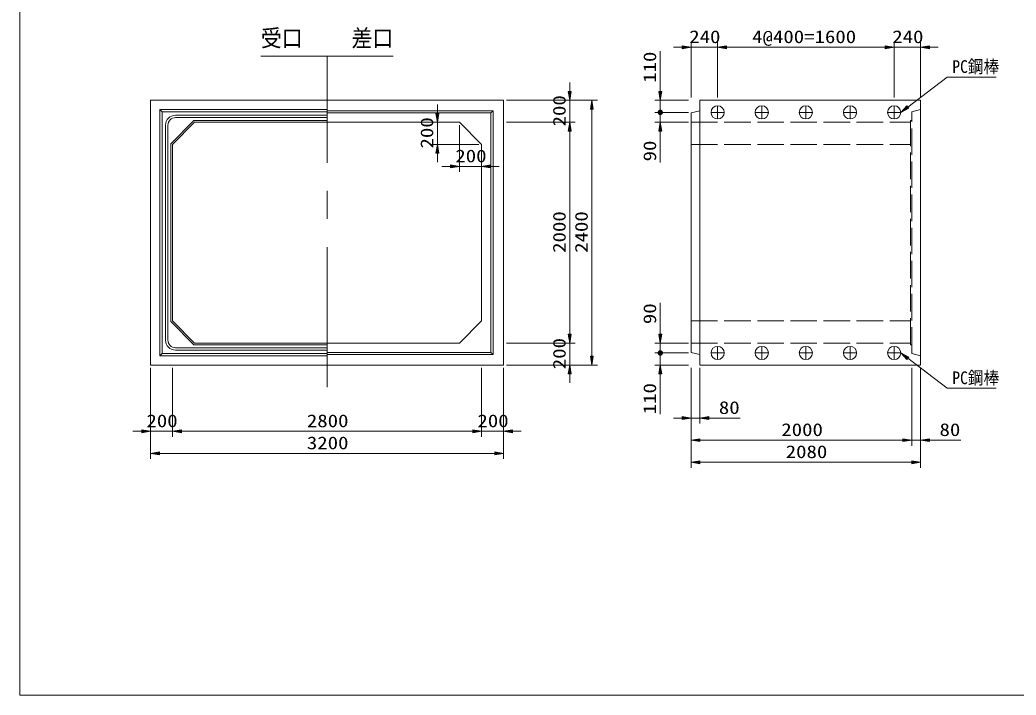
# Model space of a CAD drawing. Units: millimetres on the paper. Extents: x 18 to 410, y 10 to 287.
# Drawn here: x 18 to 243.7, y 10 to 162.9 of the extents above; entities that cross this region are included whole.
import ezdxf
from ezdxf.enums import TextEntityAlignment as Align

# ---------------------------------------------------------------- set-up
doc = ezdxf.new("R2010")
doc.units = ezdxf.units.MM
doc.linetypes.add('DASHED', pattern=[7.5, 6, -1.5])
doc.linetypes.add('USER1', pattern=[50.8, 31.75, -6.35, 6.35, -6.35])
for name, color, linetype, lineweight in [('0_7', 7, 'Continuous', 13), ('Layer1', 3, 'Continuous', 13), ('Layer2', 6, 'USER1', 13), ('Layer3', 7, 'Continuous', 13), ('Layer4', 4, 'DASHED', 13), ('Layer7', 9, 'Continuous', 13)]:
    doc.layers.add(name, color=color, linetype=linetype, lineweight=lineweight)
doc.styles.add('ＭＳ ゴシック', font='')
doc.styles.get('ＭＳ ゴシック').set_extended_font_data('MS Gothic')

msp = doc.modelspace()

# ---------------------------------------------------------------- hatches: boundary and pattern name
at = {"layer": 'Layer1'}
for points in [[(168.094, 157.075), (168.094, 156.408), (170.094, 156.742)], [(178.094, 157.075), (178.094, 156.408), (176.094, 156.742)], [(178.094, 157.075), (178.094, 156.408), (176.094, 156.742)], [(214.094, 157.075), (214.094, 156.408), (216.094, 156.742)], [(214.094, 157.075), (214.094, 156.408), (216.094, 156.742)], [(224.094, 157.075), (224.094, 156.408), (222.094, 156.742)], [(142.26, 146.742), (142.927, 146.742), (142.594, 144.742)], [(162.76, 146.742), (163.427, 146.742), (163.094, 144.742)], [(147.26, 142.742), (147.927, 142.742), (147.594, 144.742)], [(163.124, 142.474), (163.034, 142.468), (162.974, 142.457), (162.917, 142.438), (162.863, 142.412), (162.812, 142.38), (162.765, 142.342), (162.724, 142.298), (162.688, 142.249), (162.659, 142.196), (162.637, 142.14), (162.622, 142.082), (162.615, 142.022), (162.615, 141.962), (162.622, 141.902), (162.637, 141.843), (162.659, 141.787), (162.688, 141.734), (162.724, 141.686), (162.765, 141.642), (162.812, 141.603), (162.863, 141.571), (162.917, 141.545), (162.974, 141.527), (163.063, 141.51), (163.094, 141.512), (163.094, 141.992)], [(163.124, 142.474), (163.034, 142.468), (162.974, 142.457), (162.917, 142.438), (162.863, 142.412), (162.812, 142.38), (162.765, 142.342), (162.724, 142.298), (162.688, 142.249), (162.659, 142.196), (162.637, 142.14), (162.622, 142.082), (162.615, 142.022), (162.615, 141.962), (162.622, 141.902), (162.637, 141.843), (162.659, 141.787), (162.688, 141.734), (162.724, 141.686), (162.765, 141.642), (162.812, 141.603), (162.863, 141.571), (162.917, 141.545), (162.974, 141.527), (163.063, 141.51), (163.094, 141.512), (163.094, 141.992)], [(163.063, 141.51), (163.154, 141.515), (163.213, 141.527), (163.27, 141.545), (163.325, 141.571), (163.376, 141.603), (163.422, 141.642), (163.464, 141.686), (163.499, 141.734), (163.528, 141.787), (163.55, 141.843), (163.565, 141.902), (163.573, 141.962), (163.573, 142.022), (163.565, 142.082), (163.55, 142.14), (163.528, 142.196), (163.499, 142.249), (163.464, 142.298), (163.422, 142.342), (163.376, 142.38), (163.325, 142.412), (163.27, 142.438), (163.213, 142.457), (163.124, 142.474), (163.094, 142.472), (163.094, 141.992)], [(163.063, 141.51), (163.154, 141.515), (163.213, 141.527), (163.27, 141.545), (163.325, 141.571), (163.376, 141.603), (163.422, 141.642), (163.464, 141.686), (163.499, 141.734), (163.528, 141.787), (163.55, 141.843), (163.565, 141.902), (163.573, 141.962), (163.573, 142.022), (163.565, 142.082), (163.55, 142.14), (163.528, 142.196), (163.499, 142.249), (163.464, 142.298), (163.422, 142.342), (163.376, 142.38), (163.325, 142.412), (163.27, 142.438), (163.213, 142.457), (163.124, 142.474), (163.094, 142.472), (163.094, 141.992)], [(219.387, 142.939), (217.594, 141.992), (218.983, 143.469)], [(112.26, 141.742), (112.927, 141.742), (112.594, 139.742)], [(142.26, 137.742), (142.927, 137.742), (142.594, 139.742)], [(142.26, 137.742), (142.927, 137.742), (142.594, 139.742)], [(162.76, 137.742), (163.427, 137.742), (163.094, 139.742)], [(112.26, 132.742), (112.927, 132.742), (112.594, 134.742)], [(115.594, 130.075), (115.594, 129.408), (117.594, 129.742)], [(124.594, 130.075), (124.594, 129.408), (122.594, 129.742)], [(142.26, 91.742), (142.927, 91.742), (142.594, 89.742)], [(142.26, 91.742), (142.927, 91.742), (142.594, 89.742)], [(162.76, 91.742), (163.427, 91.742), (163.094, 89.742)], [(147.26, 86.742), (147.927, 86.742), (147.594, 84.742)], [(163.124, 87.974), (163.034, 87.968), (162.974, 87.957), (162.917, 87.938), (162.863, 87.912), (162.812, 87.88), (162.765, 87.842), (162.724, 87.798), (162.688, 87.749), (162.659, 87.696), (162.637, 87.64), (162.622, 87.582), (162.615, 87.522), (162.615, 87.462), (162.622, 87.402), (162.637, 87.343), (162.659, 87.287), (162.688, 87.234), (162.724, 87.186), (162.765, 87.142), (162.812, 87.103), (162.863, 87.071), (162.917, 87.045), (162.974, 87.027), (163.063, 87.01), (163.094, 87.012), (163.094, 87.492)], [(163.124, 87.974), (163.034, 87.968), (162.974, 87.957), (162.917, 87.938), (162.863, 87.912), (162.812, 87.88), (162.765, 87.842), (162.724, 87.798), (162.688, 87.749), (162.659, 87.696), (162.637, 87.64), (162.622, 87.582), (162.615, 87.522), (162.615, 87.462), (162.622, 87.402), (162.637, 87.343), (162.659, 87.287), (162.688, 87.234), (162.724, 87.186), (162.765, 87.142), (162.812, 87.103), (162.863, 87.071), (162.917, 87.045), (162.974, 87.027), (163.063, 87.01), (163.094, 87.012), (163.094, 87.492)], [(163.063, 87.01), (163.154, 87.015), (163.213, 87.027), (163.27, 87.045), (163.325, 87.071), (163.376, 87.103), (163.422, 87.142), (163.464, 87.186), (163.499, 87.234), (163.528, 87.287), (163.55, 87.343), (163.565, 87.402), (163.573, 87.462), (163.573, 87.522), (163.565, 87.582), (163.55, 87.64), (163.528, 87.696), (163.499, 87.749), (163.464, 87.798), (163.422, 87.842), (163.376, 87.88), (163.325, 87.912), (163.27, 87.938), (163.213, 87.957), (163.124, 87.974), (163.094, 87.972), (163.094, 87.492)], [(163.063, 87.01), (163.154, 87.015), (163.213, 87.027), (163.27, 87.045), (163.325, 87.071), (163.376, 87.103), (163.422, 87.142), (163.464, 87.186), (163.499, 87.234), (163.528, 87.287), (163.55, 87.343), (163.565, 87.402), (163.573, 87.462), (163.573, 87.522), (163.565, 87.582), (163.55, 87.64), (163.528, 87.696), (163.499, 87.749), (163.464, 87.798), (163.422, 87.842), (163.376, 87.88), (163.325, 87.912), (163.27, 87.938), (163.213, 87.957), (163.124, 87.974), (163.094, 87.972), (163.094, 87.492)], [(218.983, 86.014), (217.594, 87.492), (219.387, 86.545)], [(142.26, 82.742), (142.927, 82.742), (142.594, 84.742)], [(162.76, 82.742), (163.427, 82.742), (163.094, 84.742)], [(168.094, 73.075), (168.094, 72.408), (170.094, 72.742)], [(174.094, 73.075), (174.094, 72.408), (172.094, 72.742)], [(45.594, 70.075), (45.594, 69.408), (47.594, 69.742)], [(54.594, 70.075), (54.594, 69.408), (52.594, 69.742)], [(54.594, 70.075), (54.594, 69.408), (52.594, 69.742)], [(120.594, 70.075), (120.594, 69.408), (122.594, 69.742)], [(120.594, 70.075), (120.594, 69.408), (122.594, 69.742)], [(129.594, 70.075), (129.594, 69.408), (127.594, 69.742)], [(172.094, 68.075), (172.094, 67.408), (170.094, 67.742)], [(218.094, 68.075), (218.094, 67.408), (220.094, 67.742)], [(218.094, 68.075), (218.094, 67.408), (220.094, 67.742)], [(224.094, 68.075), (224.094, 67.408), (222.094, 67.742)], [(49.594, 65.075), (49.594, 64.408), (47.594, 64.742)], [(125.594, 65.075), (125.594, 64.408), (127.594, 64.742)], [(172.094, 63.075), (172.094, 62.408), (170.094, 62.742)], [(220.094, 63.075), (220.094, 62.408), (222.094, 62.742)]]:
    msp.add_hatch(color=256, dxfattribs=at).paths.add_polyline_path(points)

# ---------------------------------------------------------------- linework, layer by layer
at = {"layer": '0_7'}
for p, q in [((18, 287), (18, 10)), ((18, 10), (410, 10))]:
    msp.add_line(p, q, dxfattribs=at)
at = {"layer": 'Layer1'}
for p, q in [((163.094, 146.742), (163.094, 155.82)), ((168.094, 156.742), (166.094, 156.742)), ((170.094, 145.367), (170.094, 157.992)), ((176.094, 156.742), (170.094, 156.742)), ((176.094, 145.367), (176.094, 157.992)), ((176.094, 145.367), (176.094, 157.992)), ((178.094, 156.742), (214.094, 156.742)), ((178.094, 156.742), (180.094, 156.742)), ((214.094, 156.742), (212.094, 156.742)), ((216.094, 145.367), (216.094, 157.992)), ((216.094, 145.367), (216.094, 157.992)), ((216.094, 156.742), (222.094, 156.742)), ((222.094, 145.367), (222.094, 157.992)), ((224.094, 156.742), (226.094, 156.742)), ((219.185, 143.204), (228.094, 149.992)), ((228.094, 149.992), (229.094, 149.992)), ((229.094, 149.992), (239.182, 149.992)), ((142.594, 146.742), (142.594, 148.742)), ((128.219, 144.742), (143.844, 144.742)), ((128.219, 144.742), (148.844, 144.742)), ((142.594, 139.742), (142.594, 144.742)), ((169.469, 144.742), (161.844, 144.742)), ((163.094, 143.992), (163.094, 145.992)), ((163.094, 141.992), (163.094, 144.742)), ((112.594, 141.742), (112.594, 143.742)), ((147.594, 86.742), (147.594, 142.742)), ((163.094, 141.992), (163.094, 143.992)), ((169.469, 141.992), (161.844, 141.992)), ((169.469, 141.992), (161.844, 141.992)), ((163.094, 141.992), (163.094, 139.742)), ((163.094, 141.992), (163.094, 139.992)), ((163.094, 139.992), (163.094, 137.992)), ((116.969, 139.742), (111.344, 139.742)), ((112.594, 139.742), (112.594, 134.742)), ((117.594, 139.117), (117.594, 128.492)), ((128.219, 139.742), (143.844, 139.742)), ((128.219, 139.742), (143.844, 139.742)), ((142.594, 137.742), (142.594, 135.742)), ((142.594, 91.742), (142.594, 137.742)), ((169.469, 139.742), (161.844, 139.742)), ((163.094, 137.742), (163.094, 130.606)), ((121.969, 134.742), (111.344, 134.742)), ((122.594, 134.117), (122.594, 128.492)), ((112.594, 132.742), (112.594, 130.742)), ((115.594, 129.742), (113.594, 129.742)), ((117.594, 129.742), (122.594, 129.742)), ((124.594, 129.742), (126.594, 129.742)), ((163.094, 91.742), (163.094, 98.877)), ((142.594, 91.742), (142.594, 93.742)), ((163.094, 89.492), (163.094, 91.492)), ((128.219, 89.742), (143.844, 89.742)), ((128.219, 89.742), (143.844, 89.742)), ((142.594, 89.742), (142.594, 84.742)), ((169.469, 89.742), (161.844, 89.742)), ((163.094, 87.492), (163.094, 89.742)), ((163.094, 87.492), (163.094, 89.492)), ((169.469, 87.492), (161.844, 87.492)), ((169.469, 87.492), (161.844, 87.492)), ((163.094, 87.492), (163.094, 84.742)), ((163.094, 87.492), (163.094, 85.492)), ((219.185, 86.28), (228.094, 79.492)), ((47.594, 84.117), (47.594, 68.492)), ((47.594, 84.117), (47.594, 63.492)), ((52.594, 84.117), (52.594, 68.492)), ((52.594, 84.117), (52.594, 68.492)), ((122.594, 84.117), (122.594, 68.492)), ((122.594, 84.117), (122.594, 68.492)), ((127.594, 84.117), (127.594, 68.492)), ((127.594, 84.117), (127.594, 63.492)), ((128.219, 84.742), (143.844, 84.742)), ((128.219, 84.742), (148.844, 84.742)), ((169.469, 84.742), (161.844, 84.742)), ((163.094, 85.492), (163.094, 83.492)), ((170.094, 84.117), (170.094, 71.492)), ((170.094, 84.117), (170.094, 66.492)), ((170.094, 84.117), (170.094, 61.492)), ((172.094, 84.117), (172.094, 71.492)), ((220.094, 84.117), (220.094, 66.492)), ((220.094, 84.117), (220.094, 66.492)), ((222.094, 84.117), (222.094, 66.492)), ((222.094, 84.117), (222.094, 61.492)), ((142.594, 82.742), (142.594, 80.742)), ((163.094, 82.742), (163.094, 73.663)), ((228.094, 79.492), (229.094, 79.492)), ((229.094, 79.492), (239.182, 79.492)), ((168.094, 72.742), (166.094, 72.742)), ((170.094, 72.742), (172.094, 72.742)), ((174.094, 72.742), (181.229, 72.742)), ((45.594, 69.742), (43.594, 69.742)), ((52.594, 69.742), (47.594, 69.742)), ((54.594, 69.742), (120.594, 69.742)), ((54.594, 69.742), (56.594, 69.742)), ((120.594, 69.742), (118.594, 69.742)), ((122.594, 69.742), (127.594, 69.742)), ((129.594, 69.742), (131.594, 69.742)), ((172.094, 67.742), (218.094, 67.742)), ((218.094, 67.742), (216.094, 67.742)), ((220.094, 67.742), (222.094, 67.742)), ((224.094, 67.742), (231.229, 67.742)), ((49.594, 64.742), (125.594, 64.742)), ((172.094, 62.742), (220.094, 62.742))]:
    msp.add_line(p, q, dxfattribs=at)
for points in [[(168.094, 157.075), (168.094, 156.408), (170.094, 156.742)], [(178.094, 157.075), (178.094, 156.408), (176.094, 156.742)], [(178.094, 157.075), (178.094, 156.408), (176.094, 156.742)], [(214.094, 157.075), (214.094, 156.408), (216.094, 156.742)], [(214.094, 157.075), (214.094, 156.408), (216.094, 156.742)], [(224.094, 157.075), (224.094, 156.408), (222.094, 156.742)], [(142.26, 146.742), (142.927, 146.742), (142.594, 144.742)], [(162.76, 146.742), (163.427, 146.742), (163.094, 144.742)], [(147.26, 142.742), (147.927, 142.742), (147.594, 144.742)], [(163.124, 142.474), (163.034, 142.468), (162.974, 142.457), (162.917, 142.438), (162.863, 142.412), (162.812, 142.38), (162.765, 142.342), (162.724, 142.298), (162.688, 142.249), (162.659, 142.196), (162.637, 142.14), (162.622, 142.082), (162.615, 142.022), (162.615, 141.962), (162.622, 141.902), (162.637, 141.843), (162.659, 141.787), (162.688, 141.734), (162.724, 141.686), (162.765, 141.642), (162.812, 141.603), (162.863, 141.571), (162.917, 141.545), (162.974, 141.527), (163.063, 141.51), (163.094, 141.512), (163.094, 141.992)], [(163.124, 142.474), (163.034, 142.468), (162.974, 142.457), (162.917, 142.438), (162.863, 142.412), (162.812, 142.38), (162.765, 142.342), (162.724, 142.298), (162.688, 142.249), (162.659, 142.196), (162.637, 142.14), (162.622, 142.082), (162.615, 142.022), (162.615, 141.962), (162.622, 141.902), (162.637, 141.843), (162.659, 141.787), (162.688, 141.734), (162.724, 141.686), (162.765, 141.642), (162.812, 141.603), (162.863, 141.571), (162.917, 141.545), (162.974, 141.527), (163.063, 141.51), (163.094, 141.512), (163.094, 141.992)], [(163.063, 141.51), (163.154, 141.515), (163.213, 141.527), (163.27, 141.545), (163.325, 141.571), (163.376, 141.603), (163.422, 141.642), (163.464, 141.686), (163.499, 141.734), (163.528, 141.787), (163.55, 141.843), (163.565, 141.902), (163.573, 141.962), (163.573, 142.022), (163.565, 142.082), (163.55, 142.14), (163.528, 142.196), (163.499, 142.249), (163.464, 142.298), (163.422, 142.342), (163.376, 142.38), (163.325, 142.412), (163.27, 142.438), (163.213, 142.457), (163.124, 142.474), (163.094, 142.472), (163.094, 141.992)], [(163.063, 141.51), (163.154, 141.515), (163.213, 141.527), (163.27, 141.545), (163.325, 141.571), (163.376, 141.603), (163.422, 141.642), (163.464, 141.686), (163.499, 141.734), (163.528, 141.787), (163.55, 141.843), (163.565, 141.902), (163.573, 141.962), (163.573, 142.022), (163.565, 142.082), (163.55, 142.14), (163.528, 142.196), (163.499, 142.249), (163.464, 142.298), (163.422, 142.342), (163.376, 142.38), (163.325, 142.412), (163.27, 142.438), (163.213, 142.457), (163.124, 142.474), (163.094, 142.472), (163.094, 141.992)], [(219.387, 142.939), (217.594, 141.992), (218.983, 143.469)], [(112.26, 141.742), (112.927, 141.742), (112.594, 139.742)], [(142.26, 137.742), (142.927, 137.742), (142.594, 139.742)], [(142.26, 137.742), (142.927, 137.742), (142.594, 139.742)], [(162.76, 137.742), (163.427, 137.742), (163.094, 139.742)], [(112.26, 132.742), (112.927, 132.742), (112.594, 134.742)], [(115.594, 130.075), (115.594, 129.408), (117.594, 129.742)], [(124.594, 130.075), (124.594, 129.408), (122.594, 129.742)], [(142.26, 91.742), (142.927, 91.742), (142.594, 89.742)], [(142.26, 91.742), (142.927, 91.742), (142.594, 89.742)], [(162.76, 91.742), (163.427, 91.742), (163.094, 89.742)], [(147.26, 86.742), (147.927, 86.742), (147.594, 84.742)], [(163.124, 87.974), (163.034, 87.968), (162.974, 87.957), (162.917, 87.938), (162.863, 87.912), (162.812, 87.88), (162.765, 87.842), (162.724, 87.798), (162.688, 87.749), (162.659, 87.696), (162.637, 87.64), (162.622, 87.582), (162.615, 87.522), (162.615, 87.462), (162.622, 87.402), (162.637, 87.343), (162.659, 87.287), (162.688, 87.234), (162.724, 87.186), (162.765, 87.142), (162.812, 87.103), (162.863, 87.071), (162.917, 87.045), (162.974, 87.027), (163.063, 87.01), (163.094, 87.012), (163.094, 87.492)], [(163.124, 87.974), (163.034, 87.968), (162.974, 87.957), (162.917, 87.938), (162.863, 87.912), (162.812, 87.88), (162.765, 87.842), (162.724, 87.798), (162.688, 87.749), (162.659, 87.696), (162.637, 87.64), (162.622, 87.582), (162.615, 87.522), (162.615, 87.462), (162.622, 87.402), (162.637, 87.343), (162.659, 87.287), (162.688, 87.234), (162.724, 87.186), (162.765, 87.142), (162.812, 87.103), (162.863, 87.071), (162.917, 87.045), (162.974, 87.027), (163.063, 87.01), (163.094, 87.012), (163.094, 87.492)], [(163.063, 87.01), (163.154, 87.015), (163.213, 87.027), (163.27, 87.045), (163.325, 87.071), (163.376, 87.103), (163.422, 87.142), (163.464, 87.186), (163.499, 87.234), (163.528, 87.287), (163.55, 87.343), (163.565, 87.402), (163.573, 87.462), (163.573, 87.522), (163.565, 87.582), (163.55, 87.64), (163.528, 87.696), (163.499, 87.749), (163.464, 87.798), (163.422, 87.842), (163.376, 87.88), (163.325, 87.912), (163.27, 87.938), (163.213, 87.957), (163.124, 87.974), (163.094, 87.972), (163.094, 87.492)], [(163.063, 87.01), (163.154, 87.015), (163.213, 87.027), (163.27, 87.045), (163.325, 87.071), (163.376, 87.103), (163.422, 87.142), (163.464, 87.186), (163.499, 87.234), (163.528, 87.287), (163.55, 87.343), (163.565, 87.402), (163.573, 87.462), (163.573, 87.522), (163.565, 87.582), (163.55, 87.64), (163.528, 87.696), (163.499, 87.749), (163.464, 87.798), (163.422, 87.842), (163.376, 87.88), (163.325, 87.912), (163.27, 87.938), (163.213, 87.957), (163.124, 87.974), (163.094, 87.972), (163.094, 87.492)], [(218.983, 86.014), (217.594, 87.492), (219.387, 86.545)], [(142.26, 82.742), (142.927, 82.742), (142.594, 84.742)], [(162.76, 82.742), (163.427, 82.742), (163.094, 84.742)], [(168.094, 73.075), (168.094, 72.408), (170.094, 72.742)], [(174.094, 73.075), (174.094, 72.408), (172.094, 72.742)], [(45.594, 70.075), (45.594, 69.408), (47.594, 69.742)], [(54.594, 70.075), (54.594, 69.408), (52.594, 69.742)], [(54.594, 70.075), (54.594, 69.408), (52.594, 69.742)], [(120.594, 70.075), (120.594, 69.408), (122.594, 69.742)], [(120.594, 70.075), (120.594, 69.408), (122.594, 69.742)], [(129.594, 70.075), (129.594, 69.408), (127.594, 69.742)], [(172.094, 68.075), (172.094, 67.408), (170.094, 67.742)], [(218.094, 68.075), (218.094, 67.408), (220.094, 67.742)], [(218.094, 68.075), (218.094, 67.408), (220.094, 67.742)], [(224.094, 68.075), (224.094, 67.408), (222.094, 67.742)], [(49.594, 65.075), (49.594, 64.408), (47.594, 64.742)], [(125.594, 65.075), (125.594, 64.408), (127.594, 64.742)], [(172.094, 63.075), (172.094, 62.408), (170.094, 62.742)], [(220.094, 63.075), (220.094, 62.408), (222.094, 62.742)]]:
    msp.add_lwpolyline(points, close=True, dxfattribs=at)
at = {"layer": 'Layer2'}
msp.add_line((87.594, 79.742), (87.594, 154.742), dxfattribs=at)
at = {"layer": 'Layer3'}
for p, q in [((47.594, 84.742), (47.594, 144.742)), ((47.594, 144.742), (127.594, 144.742)), ((127.594, 144.742), (127.594, 84.742)), ((222.094, 144.742), (172.094, 144.742)), ((172.094, 144.742), (172.094, 84.742)), ((222.094, 84.742), (222.094, 144.742)), ((49.719, 86.867), (49.719, 142.617)), ((49.719, 142.617), (87.594, 142.617)), ((49.719, 142.617), (50.219, 142.117)), ((125.219, 142.367), (87.594, 142.367)), ((125.219, 142.367), (124.719, 141.867)), ((125.219, 87.117), (125.219, 142.367)), ((170.094, 141.867), (172.094, 142.367)), ((176.094, 140.492), (176.094, 143.492)), ((186.094, 140.492), (186.094, 143.492)), ((196.094, 140.492), (196.094, 143.492)), ((206.094, 140.492), (206.094, 143.492)), ((216.094, 140.492), (216.094, 143.492)), ((50.219, 87.367), (50.219, 142.117)), ((50.219, 142.117), (87.594, 142.117)), ((52.219, 134.897), (57.438, 140.117)), ((53.269, 141.342), (87.594, 141.342)), ((53.269, 140.792), (87.594, 140.792)), ((57.438, 140.117), (87.594, 140.117)), ((124.719, 141.867), (87.594, 141.867)), ((124.719, 87.617), (124.719, 141.867)), ((170.094, 87.617), (170.094, 141.867)), ((174.594, 141.992), (177.594, 141.992)), ((184.594, 141.992), (187.594, 141.992)), ((194.594, 141.992), (197.594, 141.992)), ((204.594, 141.992), (207.594, 141.992)), ((214.594, 141.992), (217.594, 141.992)), ((50.994, 90.417), (50.994, 139.067)), ((51.544, 90.417), (51.544, 139.067)), ((52.594, 134.742), (57.594, 139.742)), ((57.594, 139.742), (117.594, 139.742)), ((117.594, 139.742), (122.594, 134.742)), ((52.219, 94.586), (52.219, 134.897)), ((52.594, 94.742), (52.594, 134.742)), ((122.594, 134.742), (122.594, 94.742)), ((57.438, 89.367), (52.219, 94.586)), ((57.594, 89.742), (52.594, 94.742)), ((122.594, 94.742), (117.594, 89.742)), ((87.594, 88.692), (53.269, 88.692)), ((87.594, 88.142), (53.269, 88.142)), ((87.594, 89.367), (57.438, 89.367)), ((117.594, 89.742), (57.594, 89.742)), ((176.094, 85.992), (176.094, 88.992)), ((186.094, 85.992), (186.094, 88.992)), ((196.094, 85.992), (196.094, 88.992)), ((206.094, 85.992), (206.094, 88.992)), ((216.094, 85.992), (216.094, 88.992)), ((49.719, 86.867), (50.219, 87.367)), ((87.594, 86.867), (49.719, 86.867)), ((87.594, 87.367), (50.219, 87.367)), ((87.594, 87.617), (124.719, 87.617)), ((87.594, 87.117), (125.219, 87.117)), ((125.219, 87.117), (124.719, 87.617)), ((172.094, 87.117), (170.094, 87.617)), ((174.594, 87.492), (177.594, 87.492)), ((184.594, 87.492), (187.594, 87.492)), ((194.594, 87.492), (197.594, 87.492)), ((204.594, 87.492), (207.594, 87.492)), ((214.594, 87.492), (217.594, 87.492)), ((127.594, 84.742), (47.594, 84.742)), ((172.094, 84.742), (222.094, 84.742))]:
    msp.add_line(p, q, dxfattribs=at)
for centre in [(176.094, 141.992), (186.094, 141.992), (196.094, 141.992), (206.094, 141.992), (216.094, 141.992), (176.094, 87.492), (186.094, 87.492), (196.094, 87.492), (206.094, 87.492), (216.094, 87.492)]:
    msp.add_circle(centre, 1.5, dxfattribs=at)
for centre, radius, start, end in [((53.269, 139.067), 2.275, 90, 180), ((53.269, 139.067), 1.725, 90, 180), ((53.269, 90.417), 2.275, 180, 270), ((53.269, 90.417), 1.725, 180, 270)]:
    msp.add_arc(centre, radius, start, end, dxfattribs=at)
at = {"layer": 'Layer4'}
for p, q in [((220.094, 142.117), (222.094, 142.617)), ((219.794, 89.367), (219.794, 140.117)), ((219.794, 140.117), (220.094, 140.117)), ((220.094, 87.367), (220.094, 142.117)), ((170.094, 139.742), (219.794, 139.742)), ((170.094, 134.742), (219.794, 134.742)), ((170.094, 94.742), (219.794, 94.742)), ((170.094, 89.742), (219.794, 89.742)), ((220.094, 89.367), (219.794, 89.367)), ((222.094, 86.867), (220.094, 87.367))]:
    msp.add_line(p, q, dxfattribs=at)
at = {"layer": 'Layer7'}
msp.add_line((72.594, 154.742), (102.594, 154.742), dxfattribs=at)

# ---------------------------------------------------------------- texts
at = {"layer": 'Layer1', "color": 9, "style": 'ＭＳ ゴシック'}
for s, width, p in [('240', 1.2, (169.665, 156.812)), ('4@400=1600', 1.2, (183.922, 156.812)), ('240', 1.2, (215.665, 156.812)), ('PC鋼棒', 0.9, (229.262, 150.062)), ('200', 1.2, (116.665, 129.812)), ('PC鋼棒', 0.9, (229.262, 79.562)), ('80', 1.2, (176.376, 72.812)), ('200', 1.2, (46.665, 69.812)), ('2800', 1.2, (83.022, 69.812)), ('200', 1.2, (121.665, 69.812)), ('2000', 1.2, (190.522, 67.812)), ('80', 1.2, (226.376, 67.812)), ('3200', 1.2, (83.022, 64.812)), ('2080', 1.2, (191.522, 62.812))]:
    msp.add_text(s, height=2.886, dxfattribs=dict(at, width=width)).set_placement(p, align=Align.BOTTOM_LEFT)
at = {"layer": 'Layer1', "color": 9, "style": 'ＭＳ ゴシック', "width": 1.2}
for s, p in [('110', (163.024, 148.681)), ('200', (142.524, 138.813)), ('200', (112.524, 133.813)), ('90', (163.024, 130.888)), ('2000', (142.524, 110.17)), ('2400', (147.524, 110.17)), ('90', (163.024, 94.024)), ('200', (142.524, 83.813)), ('110', (163.024, 73.602))]:
    msp.add_text(s, height=2.886, rotation=90, dxfattribs=at).set_placement(p, align=Align.BOTTOM_LEFT)
at = {"layer": 'Layer7', "style": 'ＭＳ ゴシック', "width": 0.9}
msp.add_text('受口', height=3.848, dxfattribs=at).set_placement((72.594, 155.742), align=Align.BOTTOM_LEFT)
msp.add_text('差口', height=3.848, dxfattribs=at).set_placement((102.594, 155.742), align=Align.BOTTOM_RIGHT)

doc.saveas('drawing.dxf')
